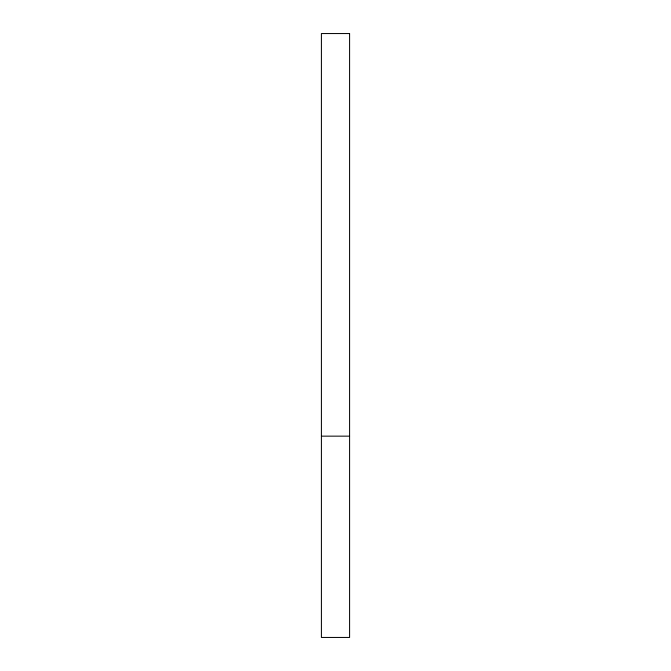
<?xml version="1.0" encoding="UTF-8"?>
<svg xmlns="http://www.w3.org/2000/svg" width="671" height="671" viewBox="0 0 671 671"><rect width="100%" height="100%" fill="white"/><g stroke="black" fill="none" stroke-linecap="round" stroke-linejoin="round"><path stroke-width="1.01" d="M321.409 436.15L349.591 436.15M349.591 33.55L321.409 33.55L321.409 637.45L349.591 637.45L349.591 33.55"/></g></svg>
